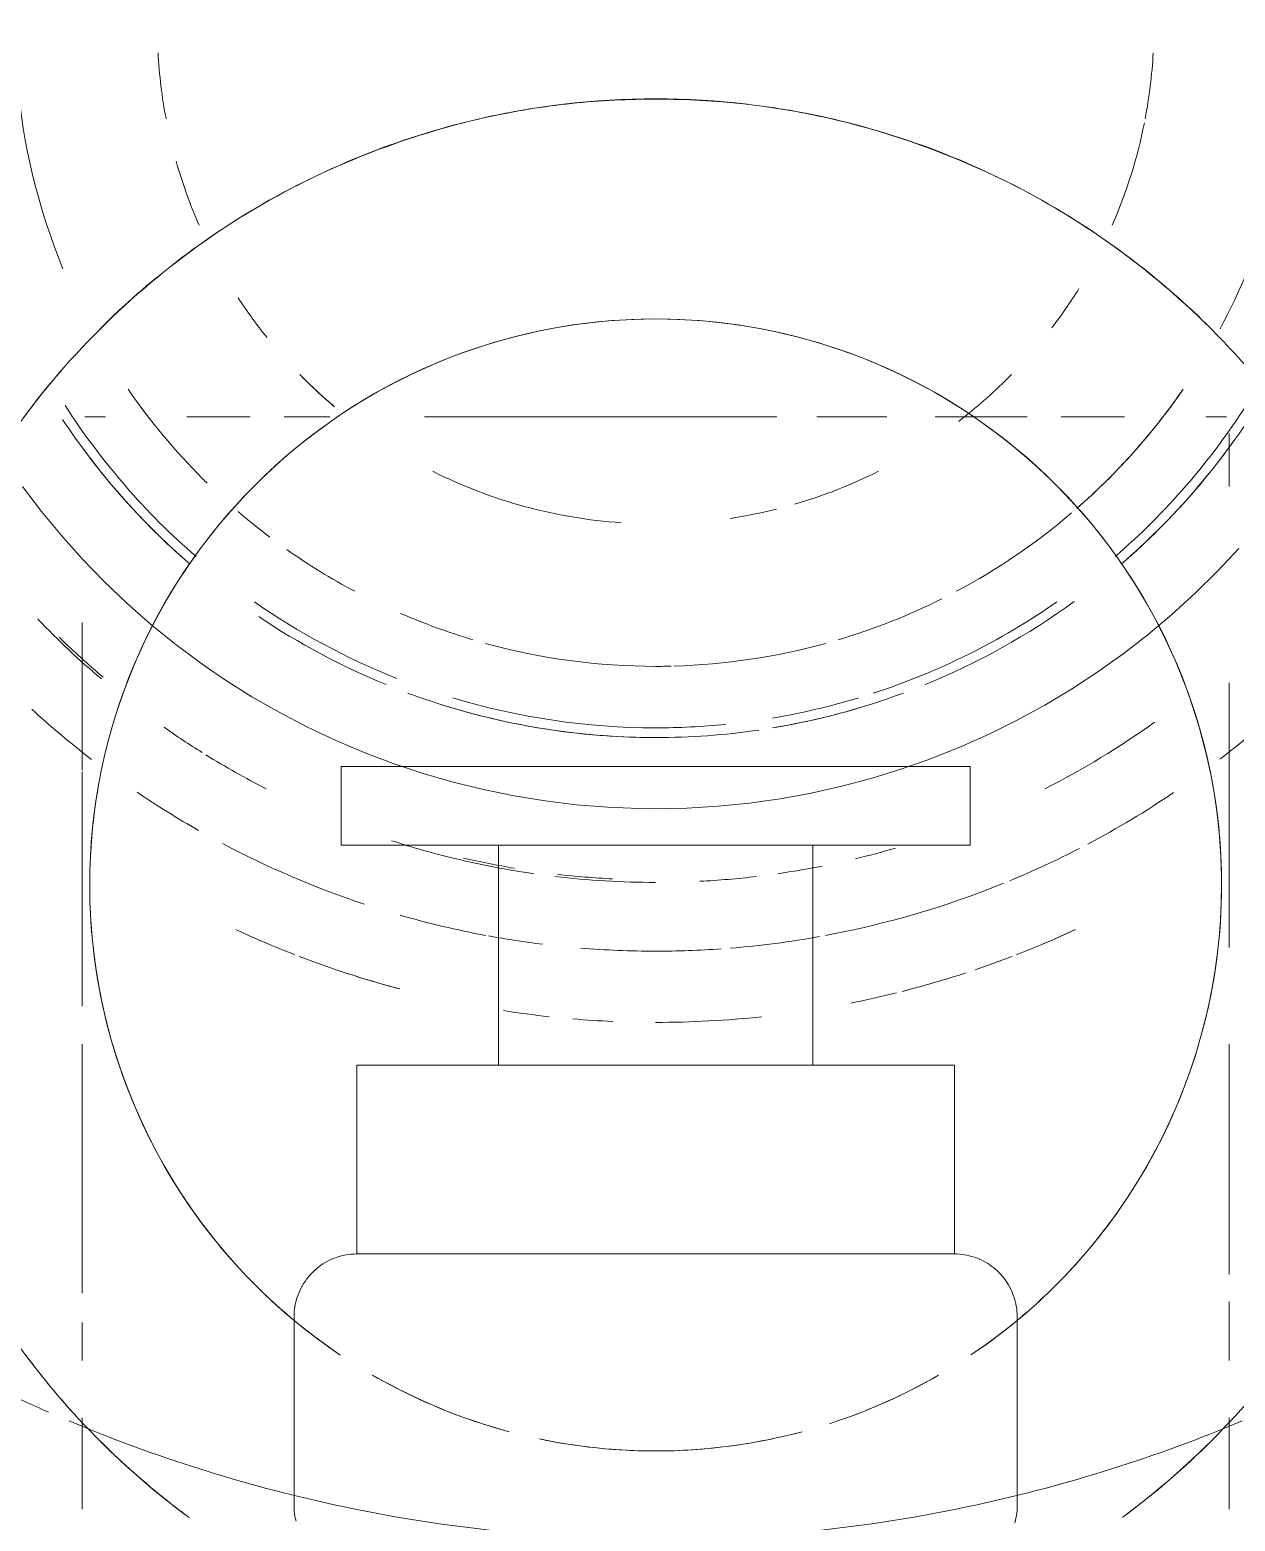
# Model space of a CAD drawing. Header units: millimetres. Extents: x -4000 to 187956, y -58990 to 162485.
# Drawn here: x 957.89 to 996.23, y 74101.05 to 74148.47 of the extents above; entities that cross this region are included whole.
import ezdxf

# ---------------------------------------------------------------- set-up
doc = ezdxf.new("R2010")
doc.units = ezdxf.units.MM
doc.layers.add('A-FLOR-PATT', color=8, linetype='Continuous', lineweight=13)
doc.layers.add('P-SANR-FIXT', color=6, linetype='Continuous', lineweight=9)

# ---------------------------------------------------------------- blocks, each defined once
blk = doc.blocks.new('C307 - C307-496757-0_000')
at = {"layer": 'P-SANR-FIXT', "color": 254}
for p, q in [((-18.24, -102.819), (-18.24, -105.726)), ((18.24, -105.726), (18.24, -102.819)), ((0.103, -110.937), (0, -110.937)), ((0, -116.937), (-5.646, -116.937)), ((0, -116.937), (-5, -116.937)), ((5.646, -116.937), (0, -116.937)), ((5, -116.937), (0, -116.937)), ((0, -123.937), (-5.684, -123.937)), ((0, -123.937), (-5, -123.937)), ((5, -123.937), (0, -123.937)), ((5.684, -123.937), (0, -123.937))]:
    blk.add_line(p, q, dxfattribs=at)
at = {"layer": 'P-SANR-FIXT', "color": 250}
for p, q in [((-11.5, -102.937), (-11.5, -108.937)), ((11.5, -108.937), (11.5, -102.937)), ((-9.5, -110.937), (-9.5, -116.937)), ((0, -110.937), (-9.5, -110.937)), ((9.5, -110.937), (0, -110.937)), ((9.5, -116.937), (9.5, -110.937)), ((0, -116.937), (-9.5, -116.937)), ((-5, -116.937), (-5, -123.937)), ((9.5, -116.937), (0, -116.937)), ((5, -123.937), (5, -116.937)), ((-10, -123.937), (-10, -126.437)), ((0, -123.937), (-10, -123.937)), ((10, -123.937), (0, -123.937)), ((10, -126.437), (10, -123.937)), ((-10, -126.437), (0, -126.437)), ((0, -126.437), (10, -126.437))]:
    blk.add_line(p, q, dxfattribs=at)
at = {"layer": 'P-SANR-FIXT', "color": 50}
for p, q in [((-18.24, -107.554), (-18.24, -109.415)), ((18.24, -108.758), (18.24, -107.554)), ((18.24, -117.61), (18.24, -109.688)), ((-18.24, -110.292), (-18.24, -117.61)), ((18.24, -126.264), (18.24, -118.822)), ((-18.24, -120.684), (-18.24, -127.727)), ((0.538, -125.1), (0, -125.094)), ((0.538, -125.1), (0, -125.094)), ((1.533, -125.142), (0.538, -125.1)), ((1.533, -125.142), (0.538, -125.1)), ((-4.948, -125.591), (-5.92, -125.808)), ((-3.968, -125.412), (-4.948, -125.591)), ((-3.497, -125.346), (-3.968, -125.412)), ((-3.497, -125.346), (-3.968, -125.412)), ((-6.883, -126.064), (-7.834, -126.359)), ((-5.92, -125.808), (-6.883, -126.064)), ((7.398, -126.218), (6.441, -125.942)), ((7.398, -126.218), (6.441, -125.942)), ((-7.834, -126.359), (-8.774, -126.691)), ((8.343, -126.533), (7.398, -126.218)), ((8.343, -126.533), (7.398, -126.218)), ((9.275, -126.886), (8.343, -126.533)), ((9.275, -126.886), (8.343, -126.533)), ((18.24, -127.727), (18.24, -126.317)), ((-9.699, -127.06), (-10.608, -127.467)), ((-8.774, -126.691), (-9.699, -127.06)), ((10.192, -127.275), (9.275, -126.886)), ((10.192, -127.275), (9.275, -126.886)), ((-10.608, -127.467), (-11.501, -127.909)), ((11.092, -127.701), (10.192, -127.275)), ((11.092, -127.701), (10.192, -127.275)), ((-18.24, -127.727), (-18.24, -129.104)), ((-11.501, -127.909), (-12.375, -128.386)), ((11.975, -128.162), (11.092, -127.701)), ((11.975, -128.162), (11.092, -127.701)), ((18.24, -131.017), (18.24, -127.727)), ((-12.375, -128.386), (-13.23, -128.899)), ((-12.375, -128.386), (-13.23, -128.899)), ((12.839, -128.659), (11.975, -128.162)), ((12.839, -128.659), (11.975, -128.162)), ((-13.23, -128.899), (-14.063, -129.444)), ((-13.23, -128.899), (-14.063, -129.444)), ((13.682, -129.189), (12.839, -128.659)), ((-14.063, -129.444), (-14.874, -130.023)), ((-14.063, -129.444), (-14.874, -130.023)), ((14.22, -129.559), (13.682, -129.189)), ((14.503, -129.753), (14.22, -129.559)), ((14.503, -129.753), (14.22, -129.559)), ((15.301, -130.349), (14.503, -129.753)), ((15.301, -130.349), (14.503, -129.753)), ((-14.874, -130.023), (-15.661, -130.634)), ((-14.874, -130.023), (-15.661, -130.634)), ((16.075, -130.977), (15.301, -130.349)), ((16.075, -130.977), (15.301, -130.349)), ((-15.661, -130.634), (-16.422, -131.276)), ((-15.661, -130.634), (-16.422, -131.276)), ((-16.422, -131.276), (-17.158, -131.947)), ((16.823, -131.635), (16.075, -130.977)), ((16.823, -131.635), (16.075, -130.977)), ((17.544, -132.322), (16.823, -131.635)), ((17.544, -132.322), (16.823, -131.635)), ((-17.158, -131.947), (-17.866, -132.648)), ((-17.866, -132.648), (-18.546, -133.376)), ((-17.866, -132.648), (-18.546, -133.376)), ((18.237, -133.038), (17.544, -132.322)), ((18.237, -133.038), (17.544, -132.322)), ((18.9, -133.781), (18.237, -133.038)), ((18.9, -133.781), (18.237, -133.038)), ((19.534, -134.549), (18.9, -133.781)), ((19.534, -134.549), (18.9, -133.781)), ((20.136, -135.343), (19.534, -134.549)), ((20.136, -135.343), (19.534, -134.549)), ((-18.24, -135.338), (-18.24, -137.033)), ((-17.5, -137.555), (-18.153, -137.555)), ((-12.897, -137.555), (-14.914, -137.555)), ((-12.897, -137.555), (-14.914, -137.555)), ((-10.359, -137.555), (-11.816, -137.555)), ((-10.359, -137.555), (-11.816, -137.555)), ((-8.895, -137.555), (-10.359, -137.555)), ((-8.895, -137.555), (-10.133, -137.555)), ((-5.131, -137.555), (-7.353, -137.555)), ((-5.131, -137.555), (-6.98, -137.555)), ((0, -137.555), (-3.855, -137.555)), ((0, -137.555), (-3.558, -137.555)), ((3.558, -137.555), (0, -137.555)), ((7.353, -137.555), (0, -137.555)), ((6.98, -137.555), (3.903, -137.555)), ((11.816, -137.555), (10.359, -137.555)), ((11.816, -137.555), (10.359, -137.555)), ((14.914, -137.555), (12.897, -137.555)), ((14.914, -137.555), (12.897, -137.555)), ((18.153, -137.555), (17.5, -137.555))]:
    blk.add_line(p, q, dxfattribs=at)
at = {"layer": 'P-SANR-FIXT', "color": 253}
for p, q in [((0, -110.937), (-8.227, -110.937)), ((8.227, -110.937), (0, -110.937)), ((-5.646, -116.937), (-8.227, -116.937)), ((0, -116.937), (-5, -116.937)), ((5, -116.937), (0, -116.937)), ((8.227, -116.937), (5.646, -116.937)), ((-5.684, -123.937), (-8.66, -123.937)), ((0, -123.937), (-5, -123.937)), ((5, -123.937), (0, -123.937)), ((8.66, -123.937), (5.684, -123.937)), ((-8.66, -126.437), (0, -126.437)), ((0, -126.437), (8.66, -126.437))]:
    blk.add_line(p, q, dxfattribs=at)
at = {"layer": 'P-SANR-FIXT', "color": 250, "flags": 128}
for points in [[(-11.5, -102.937), (-11.498, -102.857), (-11.494, -102.777), (-11.486, -102.698), (-11.474, -102.618), (-11.46, -102.54), (-11.443, -102.462), (-11.422, -102.384)], [(11.437, -102.441), (11.456, -102.519), (11.471, -102.597), (11.483, -102.676), (11.492, -102.756), (11.497, -102.836), (11.5, -102.916), (11.5, -102.937)], [(-9.5, -110.937), (-9.58, -110.936), (-9.66, -110.931), (-9.739, -110.923), (-9.819, -110.912), (-9.897, -110.897), (-9.975, -110.88), (-10.053, -110.859), (-10.129, -110.836), (-10.205, -110.809), (-10.279, -110.779), (-10.352, -110.747), (-10.424, -110.711), (-10.494, -110.673), (-10.562, -110.632), (-10.629, -110.588), (-10.694, -110.541), (-10.758, -110.492), (-10.819, -110.441), (-10.878, -110.387), (-10.935, -110.331), (-10.989, -110.272), (-11.041, -110.211), (-11.091, -110.149), (-11.138, -110.084), (-11.183, -110.018), (-11.225, -109.95), (-11.264, -109.88), (-11.3, -109.808), (-11.334, -109.736), (-11.364, -109.662), (-11.392, -109.587), (-11.416, -109.511), (-11.437, -109.433), (-11.456, -109.356), (-11.471, -109.277), (-11.483, -109.198), (-11.492, -109.118), (-11.497, -109.039), (-11.5, -108.959), (-11.5, -108.937)], [(11.5, -108.937), (11.498, -109.017), (11.494, -109.097), (11.486, -109.177), (11.474, -109.256), (11.46, -109.334), (11.443, -109.413), (11.422, -109.49), (11.398, -109.566), (11.372, -109.642), (11.342, -109.716), (11.31, -109.789), (11.274, -109.861), (11.236, -109.931), (11.195, -110), (11.151, -110.066), (11.104, -110.132), (11.055, -110.195), (11.004, -110.256), (10.95, -110.315), (10.893, -110.372), (10.835, -110.426), (10.774, -110.479), (10.712, -110.528), (10.647, -110.576), (10.581, -110.62), (10.512, -110.662), (10.443, -110.701), (10.371, -110.737), (10.299, -110.771), (10.225, -110.801), (10.15, -110.829), (10.073, -110.853), (9.996, -110.875), (9.918, -110.893), (9.84, -110.908), (9.761, -110.92), (9.681, -110.929), (9.602, -110.935), (9.522, -110.937), (9.5, -110.937)], [(-9.5, -110.937), (-9.492, -110.937), (-9.47, -110.937), (-9.432, -110.937), (-9.379, -110.937), (-9.311, -110.937), (-9.228, -110.937), (-9.13, -110.937), (-9.018, -110.937), (-8.891, -110.937), (-8.75, -110.937), (-8.595, -110.937), (-8.426, -110.937), (-8.244, -110.937), (-8.049, -110.937), (-7.841, -110.937), (-7.62, -110.937), (-7.387, -110.937), (-7.142, -110.937), (-6.886, -110.937), (-6.619, -110.937), (-6.341, -110.937), (-6.053, -110.937), (-5.755, -110.937), (-5.448, -110.937), (-5.133, -110.937), (-4.809, -110.937), (-4.478, -110.937), (-4.139, -110.937), (-3.794, -110.937), (-3.442, -110.937), (-3.086, -110.937), (-2.724, -110.937), (-2.358, -110.937), (-1.988, -110.937), (-1.615, -110.937), (-1.239, -110.937), (-0.861, -110.937), (-0.482, -110.937), (-0.103, -110.937), (0, -110.937)], [(-7.322, -110.937), (-7.558, -110.937), (-7.782, -110.937), (-7.994, -110.937), (-8.193, -110.937), (-8.379, -110.937), (-8.551, -110.937), (-8.71, -110.937), (-8.854, -110.937), (-8.985, -110.937), (-9.101, -110.937), (-9.203, -110.937), (-9.29, -110.937), (-9.362, -110.937), (-9.419, -110.937), (-9.461, -110.937), (-9.488, -110.937), (-9.499, -110.937)], [(0, -110.937), (0.38, -110.937), (0.759, -110.937), (1.137, -110.937), (1.514, -110.937), (1.887, -110.937), (2.258, -110.937), (2.625, -110.937), (2.988, -110.937), (3.347, -110.937), (3.699, -110.937), (4.046, -110.937), (4.387, -110.937), (4.72, -110.937), (5.046, -110.937), (5.364, -110.937), (5.673, -110.937), (5.974, -110.937), (6.264, -110.937), (6.545, -110.937), (6.815, -110.937), (7.074, -110.937), (7.322, -110.937), (7.558, -110.937), (7.782, -110.937), (7.994, -110.937), (8.193, -110.937), (8.379, -110.937), (8.551, -110.937), (8.71, -110.937), (8.854, -110.937), (8.985, -110.937), (9.101, -110.937), (9.203, -110.937), (9.29, -110.937), (9.362, -110.937), (9.419, -110.937), (9.461, -110.937), (9.488, -110.937), (9.499, -110.937)], [(9.5, -110.937), (9.492, -110.937), (9.47, -110.937), (9.432, -110.937), (9.379, -110.937), (9.311, -110.937), (9.228, -110.937), (9.13, -110.937), (9.018, -110.937), (8.891, -110.937), (8.75, -110.937), (8.595, -110.937), (8.426, -110.937), (8.244, -110.937), (8.049, -110.937), (7.841, -110.937), (7.62, -110.937), (7.387, -110.937)]]:
    blk.add_lwpolyline(points, dxfattribs=at)
at = {"layer": 'P-SANR-FIXT', "color": 253, "flags": 128}
for points in [[(0, -110.937), (-0.38, -110.937), (-0.759, -110.937), (-1.137, -110.937), (-1.514, -110.937), (-1.887, -110.937), (-2.258, -110.937), (-2.625, -110.937), (-2.988, -110.937), (-3.347, -110.937), (-3.699, -110.937), (-4.046, -110.937), (-4.387, -110.937), (-4.72, -110.937), (-5.046, -110.937), (-5.364, -110.937), (-5.673, -110.937), (-5.974, -110.937), (-6.264, -110.937), (-6.545, -110.937), (-6.815, -110.937), (-7.074, -110.937), (-7.322, -110.937)], [(7.387, -110.937), (7.142, -110.937), (6.886, -110.937), (6.619, -110.937), (6.341, -110.937), (6.053, -110.937), (5.755, -110.937), (5.448, -110.937), (5.133, -110.937), (4.809, -110.937), (4.478, -110.937), (4.139, -110.937), (3.794, -110.937), (3.442, -110.937), (3.086, -110.937), (2.724, -110.937), (2.358, -110.937), (1.988, -110.937), (1.615, -110.937), (1.239, -110.937), (0.861, -110.937), (0.482, -110.937), (0.103, -110.937)]]:
    blk.add_lwpolyline(points, dxfattribs=at)
at = {"layer": 'P-SANR-FIXT', "color": 50, "flags": 128}
for points in [[(0, -125.094), (-0.996, -125.114), (-1.99, -125.174), (-2.982, -125.273), (-3.497, -125.346)], [(0, -125.094), (-0.996, -125.114), (-1.99, -125.174), (-2.982, -125.273), (-3.497, -125.346)], [(6.441, -125.942), (5.474, -125.703), (4.498, -125.504), (3.515, -125.344), (2.526, -125.223), (1.533, -125.142)], [(4.498, -125.504), (3.515, -125.344), (2.526, -125.223), (1.533, -125.142)], [(-3.968, -125.412), (-4.948, -125.591), (-5.92, -125.808)], [(6.441, -125.942), (5.474, -125.703), (4.498, -125.504)], [(-5.92, -125.808), (-6.883, -126.064), (-7.834, -126.359)], [(-7.834, -126.359), (-8.774, -126.691), (-9.699, -127.06)], [(-9.699, -127.06), (-10.608, -127.467), (-11.501, -127.909), (-12.375, -128.386)], [(14.22, -129.559), (13.682, -129.189), (12.839, -128.659)], [(-16.422, -131.276), (-17.158, -131.947), (-17.866, -132.648)]]:
    blk.add_lwpolyline(points, dxfattribs=at)
at = {"layer": 'P-SANR-FIXT', "color": 50}
for centre, radius, start, end in [((0, -150), 48.136, 95.7909, 102.2618), ((0, -150), 48.136, 77.7382, 84.2091), ((0, -122.671), 18, 90, 105), ((0, -122.671), 18, 78.1422, 90), ((0, -122.671), 18, 60, 75), ((0, -122.671), 18, 107.8756, 120), ((0, -150), 31.698, 90, 96.1258), ((0, -150), 31.698, 90, 96.1258), ((0, -150), 31.698, 85.2264, 87.5472), ((0, -150), 31.698, 85.2264, 87.5472), ((0, -150), 31.698, 81.213, 83.8742), ((0, -150), 31.698, 81.213, 83.8742), ((0, -150), 31.698, 101.2876, 103.9872), ((0, -150), 31.698, 101.2876, 103.9872), ((0, -150), 31.698, 104.3143, 108.1429), ((0, -150), 31.698, 104.3143, 108.1429), ((0, -150), 31.698, 71.3098, 75.13), ((0, -150), 31.698, 72, 75.13), ((0, -150), 31.698, 108.7033, 110.9529), ((0, -150), 31.698, 108.7033, 110.9529), ((0, -150), 31.698, 69.0471, 71.2967), ((0, -150), 31.698, 69.0471, 71.2967), ((0, -150), 31.698, 111.223, 114.9203), ((0, -150), 31.698, 65.0797, 68.777), ((0, -150), 31.698, 65.0797, 68.777), ((0, -150), 31.698, 112.3365, 114.9203), ((0, -150), 29.434, 94.6333, 100.2085), ((0, -150), 29.434, 90, 94.0666), ((0, -150), 29.434, 85.3667, 90), ((0, -150), 29.434, 79.5959, 82.9762), ((0, -150), 29.434, 100.5794, 112.0853), ((0, -150), 29.434, 73.9761, 79.4206), ((0, -150), 29.434, 62.1068, 71.6468), ((0, -150), 29.434, 112.5065, 117.2613), ((0, -150), 27.248, 92.957, 96.7517), ((0, -150), 27.248, 83.2483, 90), ((0, -150), 27.248, 98.1978, 101.2105), ((0, -150), 27.17, 83.3964, 87.1079), ((0, -150), 27.248, 76.5277, 81.8022), ((0, -150), 27.17, 76.9974, 80.4905), ((0, -150), 27.248, 103.4992, 106.26), ((0, -150), 27.248, 72.0401, 76.5277), ((0, -150), 29.434, 117.836, 124.0299), ((0, -150), 29.434, 55.9222, 60.4098), ((0, -150), 27.248, 117.0172, 125.6224), ((0, -150), 27.248, 58.3323, 62.9499), ((0, -150), 29.434, 127.5574, 134.3878), ((0, -150), 27.248, 54.9818, 58.0358), ((0, -150), 29.434, 47.6118, 52.4426), ((0, -150), 22.642, 90, 98.3466), ((0, -150), 22.642, 90, 98.3466), ((0, -150), 22.642, 90, 98.3466), ((0, -150), 22.642, 69.621, 90), ((0, -150), 22.642, 73.1173, 90), ((0, -150), 22.642, 73.1173, 90), ((0, -150), 22.642, 99.4599, 110.3782), ((0, -150), 22.642, 99.4599, 106.8827), ((0, -150), 22.642, 99.4599, 106.8827), ((0, -150), 22.332, 99.5909, 106.7944), ((0, -150), 22.332, 90, 95.7247), ((0, -150), 22.332, 73.2056, 90), ((0, -150), 22.332, 108.05, 124.8367), ((0, -150), 22.642, 112.2375, 126), ((0, -150), 22.642, 112.2375, 126), ((0, -150), 22.642, 112.2375, 126), ((0, -150), 22.332, 55.1633, 68.3582), ((0, -150), 22.642, 56.1111, 67.7625), ((0, -150), 22.642, 56.1111, 67.7625), ((0, -150), 22.642, 56.1111, 67.7625), ((0, -150), 27.17, 45.7215, 49.7027), ((0, -150), 27.248, 43.8599, 49.6923), ((0, -150), 20.377, 91.6373, 105.3925), ((0, -150), 20.377, 90, 91.3845), ((0, -150), 20.377, 74.6075, 90), ((0, -150), 20.377, 106.564, 116.524), ((0, -150), 20.377, 66.5391, 73.436), ((0, -150), 20.377, 118.0161, 130.4837), ((0, -150), 20.377, 54.8437, 61.9839), ((0, -150), 22.642, 130.8347, 147.6173), ((0, -150), 22.332, 130.8796, 147.2978), ((0, -150), 22.642, 130.8347, 144), ((0, -150), 22.642, 130.8347, 144), ((0, -150), 22.332, 32.7402, 49.1204), ((0, -150), 22.642, 33.5821, 49.1653), ((0, -150), 22.642, 36, 49.1653), ((0, -150), 22.642, 36, 49.1653), ((0, -150), 20.377, 49.3331, 52.9692), ((0, -150), 15.849, 63.427, 86.034), ((0, -150), 15.849, 63.427, 86.034), ((0, -150), 20.377, 131.1, 145.4237), ((0, -150), 15.849, 98.5999, 104.0423), ((0, -150), 15.849, 98.5999, 104.0423), ((0, -150), 15.849, 106.198, 116.573), ((0, -150), 15.849, 106.198, 116.573), ((0, -150), 20.377, 45, 45.589), ((0, -150), 20.377, 34.5757, 45), ((0, -150), 15.849, 127.4317, 135), ((0, -150), 15.849, 127.4317, 135), ((0, -150), 15.849, 44.4546, 49.891), ((0, -150), 15.849, 44.4546, 49.891), ((0, -150), 15.849, 135, 135.5449), ((0, -150), 15.849, 135, 135.5449), ((0, -150), 20.377, 151.7472, 175.0999), ((0, -150), 15.849, 33.1111, 38.7535), ((0, -150), 15.849, 33.1111, 38.7535), ((0, -150), 15.849, 142.6868, 148.1478), ((0, -150), 15.849, 142.6868, 148.1478), ((0, -150), 20.377, 4.8323, 22.3248), ((0, -150), 15.849, 156.3786, 168.7322), ((0, -150), 15.849, 156.3786, 168.7322), ((0, -150), 15.849, 15.7889, 23.6214), ((0, -150), 15.849, 15.7889, 23.6214), ((0, -150), 15.849, 169.2116, 176.8719), ((0, -150), 15.849, 169.2116, 176.8719), ((0, -150), 15.849, 3.1281, 10.7884), ((0, -150), 15.849, 3.1281, 10.7884)]:
    blk.add_arc(centre, radius, start, end, dxfattribs=at)
at = {"layer": 'P-SANR-FIXT', "color": 254}
for centre, radius, start, end in [((0, -122.671), 25, 126.7918, 135), ((0, -122.671), 25, 45, 53.209), ((0, -150), 48.136, 102.2618, 112.8013), ((0, -150), 48.136, 67.1987, 77.7382), ((0, -122.671), 18, 90, 105), ((0, -122.671), 18, 78.1422, 90), ((0, -122.671), 18, 70.5061, 75), ((0, -150), 48.136, 64.2857, 66.3476), ((0, -122.671), 18, 123.8599, 133.6076), ((0, -122.671), 18, 45, 56.1401), ((0, -122.671), 18, 135, 150), ((0, -122.671), 18, 30, 41.4119), ((0, -122.671), 18, 150, 163.6117), ((0, -122.671), 18, 16.3894, 30), ((0, -122.671), 18, 165, 180), ((0, -122.671), 18, 0, 15), ((0, -122.671), 18, 180, 195), ((0, -122.671), 18, 348.3716, 360)]:
    blk.add_arc(centre, radius, start, end, dxfattribs=at)
at = {"layer": 'P-SANR-FIXT', "color": 253}
for radius, start, end in [(18, 109.4938, 120), (18, 60, 70.5061), (25, 36.6761, 41.9768), (18, 195, 345), (25, 225, 239.963), (25, 300.0426, 315), (25, 240, 258.017), (25, 281.9932, 300), (25, 263.2928, 276.7203)]:
    blk.add_arc((0, -122.671), radius, start, end, dxfattribs=at)
at = {"layer": 'P-SANR-FIXT', "color": 250}
for radius, start, end in [(18, 123.8599, 180), (18, 360, 56.1401), (18, 180, 360), (25, 319.1132, 323.3239), (25, 258.017, 261.8927), (25, 276.7203, 281.9932)]:
    blk.add_arc((0, -122.671), radius, start, end, dxfattribs=at)
at = {"layer": 'P-SANR-FIXT', "color": 253}
for points, knots in [([(-19.145, -106.594), (-18.213, -105.484), (-16.812, -104.095), (-15.267, -102.874), (-14.852, -102.566)], [0.22222222, 0.22222222, 0.22222222, 0.22222222, 0.27777778, 0.29757424, 0.29757424, 0.29757424, 0.29757424]), ([(14.839, -102.558), (15.259, -102.869), (16.392, -103.764), (17.851, -105.127), (18.806, -106.19), (19.151, -106.602)], [0.70235204, 0.70235204, 0.70235204, 0.70235204, 0.72222222, 0.75694444, 0.77777778, 0.77777778, 0.77777778, 0.77777778])]:
    blk.add_open_spline(points, degree=3, knots=knots, dxfattribs=at)
at = {"layer": 'P-SANR-FIXT', "color": 250}
for points, knots in [([(19.151, -106.602), (19.381, -106.876), (20.724, -108.553), (23.822, -113.66), (24.954, -118.883), (25, -122.671)], [0.7777778, 0.7777778, 0.7777778, 0.7777778, 0.7916667, 0.8611111, 1, 1, 1, 1]), ([(25, -122.671), (24.982, -124.186), (24.708, -127.134), (23.619, -131.257), (21.742, -135.24), (19.255, -138.824), (16.151, -141.901), (12.582, -144.429), (8.609, -146.261), (4.893, -147.279), (1.673, -147.656), (-2.042, -147.697), (-6.476, -147.021), (-10.84, -145.322), (-13.9, -143.508), (-16.1, -141.852), (-18.112, -139.973), (-20.426, -137.277), (-23.824, -131.682), (-24.956, -126.458), (-25, -122.671)], [0, 0, 0, 0, 0.055556, 0.111111, 0.166667, 0.222222, 0.277778, 0.333333, 0.388889, 0.444444, 0.479167, 0.513889, 0.583333, 0.652778, 0.6875, 0.722222, 0.756944, 0.791667, 0.861111, 1, 1, 1, 1])]:
    blk.add_open_spline(points, degree=3, knots=knots, dxfattribs=at)
blk = doc.blocks.new('C307 - C307-V844-0_000')
at = {"layer": 'P-SANR-FIXT', "color": 254}
for p, q in [((-18.24, -102.819), (-18.24, -105.726)), ((18.24, -105.726), (18.24, -102.819)), ((0.103, -110.937), (0, -110.937)), ((0, -116.937), (-5.646, -116.937)), ((0, -116.937), (-5, -116.937)), ((5.646, -116.937), (0, -116.937)), ((5, -116.937), (0, -116.937)), ((0, -123.937), (-5.684, -123.937)), ((0, -123.937), (-5, -123.937)), ((5, -123.937), (0, -123.937)), ((5.684, -123.937), (0, -123.937))]:
    blk.add_line(p, q, dxfattribs=at)
at = {"layer": 'P-SANR-FIXT', "color": 250}
for p, q in [((-11.5, -102.937), (-11.5, -108.937)), ((11.5, -108.937), (11.5, -102.937)), ((-9.5, -110.937), (-9.5, -116.937)), ((0, -110.937), (-9.5, -110.937)), ((9.5, -110.937), (0, -110.937)), ((9.5, -116.937), (9.5, -110.937)), ((0, -116.937), (-9.5, -116.937)), ((-5, -116.937), (-5, -123.937)), ((9.5, -116.937), (0, -116.937)), ((5, -123.937), (5, -116.937)), ((-10, -123.937), (-10, -126.437)), ((0, -123.937), (-10, -123.937)), ((10, -123.937), (0, -123.937)), ((10, -126.437), (10, -123.937)), ((-10, -126.437), (0, -126.437)), ((0, -126.437), (10, -126.437))]:
    blk.add_line(p, q, dxfattribs=at)
at = {"layer": 'P-SANR-FIXT', "color": 50}
for p, q in [((-18.24, -107.554), (-18.24, -109.415)), ((18.24, -108.758), (18.24, -107.554)), ((18.24, -117.61), (18.24, -109.688)), ((-18.24, -110.292), (-18.24, -117.61)), ((18.24, -126.264), (18.24, -118.822)), ((-18.24, -120.684), (-18.24, -127.727)), ((-1.99, -125.174), (-2.982, -125.273)), ((-0.996, -125.114), (-1.99, -125.174)), ((0, -125.094), (-0.996, -125.114)), ((0, -125.094), (-0.996, -125.114)), ((0.538, -125.1), (0, -125.094)), ((0.538, -125.1), (0, -125.094)), ((1.533, -125.142), (0.538, -125.1)), ((1.533, -125.142), (0.538, -125.1)), ((2.526, -125.223), (1.533, -125.142)), ((-4.948, -125.591), (-5.92, -125.808)), ((-4.948, -125.591), (-5.92, -125.808)), ((-3.968, -125.412), (-4.948, -125.591)), ((-3.968, -125.412), (-4.948, -125.591)), ((-3.497, -125.346), (-3.968, -125.412)), ((-3.497, -125.346), (-3.968, -125.412)), ((-2.982, -125.273), (-3.497, -125.346)), ((-2.982, -125.273), (-3.497, -125.346)), ((3.515, -125.344), (2.526, -125.223)), ((4.498, -125.504), (3.515, -125.344)), ((5.474, -125.703), (4.498, -125.504)), ((-6.883, -126.064), (-7.834, -126.359)), ((-6.883, -126.064), (-7.834, -126.359)), ((-5.92, -125.808), (-6.883, -126.064)), ((-5.92, -125.808), (-6.883, -126.064)), ((6.441, -125.942), (5.474, -125.703)), ((7.398, -126.218), (6.441, -125.942)), ((7.398, -126.218), (6.441, -125.942)), ((-7.834, -126.359), (-8.774, -126.691)), ((-7.834, -126.359), (-8.774, -126.691)), ((8.343, -126.533), (7.398, -126.218)), ((8.343, -126.533), (7.398, -126.218)), ((9.275, -126.886), (8.343, -126.533)), ((9.275, -126.886), (8.343, -126.533)), ((18.24, -127.727), (18.24, -126.317)), ((-9.699, -127.06), (-10.608, -127.467)), ((-9.699, -127.06), (-10.608, -127.467)), ((-8.774, -126.691), (-9.699, -127.06)), ((-8.774, -126.691), (-9.699, -127.06)), ((10.192, -127.275), (9.275, -126.886)), ((10.192, -127.275), (9.275, -126.886)), ((-10.608, -127.467), (-11.501, -127.909)), ((-10.608, -127.467), (-11.501, -127.909)), ((11.092, -127.701), (10.192, -127.275)), ((11.092, -127.701), (10.192, -127.275)), ((-18.24, -127.727), (-18.24, -129.104)), ((-11.501, -127.909), (-12.375, -128.386)), ((-11.501, -127.909), (-12.375, -128.386)), ((11.975, -128.162), (11.092, -127.701)), ((11.975, -128.162), (11.092, -127.701)), ((18.24, -131.017), (18.24, -127.727)), ((-12.375, -128.386), (-13.23, -128.899)), ((-12.375, -128.386), (-13.23, -128.899)), ((12.839, -128.659), (11.975, -128.162)), ((12.839, -128.659), (11.975, -128.162)), ((-13.23, -128.899), (-14.063, -129.444)), ((-13.23, -128.899), (-14.063, -129.444)), ((13.682, -129.189), (12.839, -128.659)), ((13.682, -129.189), (12.839, -128.659)), ((-14.063, -129.444), (-14.874, -130.023)), ((-14.063, -129.444), (-14.874, -130.023)), ((14.22, -129.559), (13.682, -129.189)), ((14.22, -129.559), (13.682, -129.189)), ((14.503, -129.753), (14.22, -129.559)), ((14.503, -129.753), (14.22, -129.559)), ((15.301, -130.349), (14.503, -129.753)), ((15.301, -130.349), (14.503, -129.753)), ((-14.874, -130.023), (-15.661, -130.634)), ((-14.874, -130.023), (-15.661, -130.634)), ((16.075, -130.977), (15.301, -130.349)), ((16.075, -130.977), (15.301, -130.349)), ((-15.661, -130.634), (-16.422, -131.276)), ((-15.661, -130.634), (-16.422, -131.276)), ((-16.422, -131.276), (-17.158, -131.947)), ((-16.422, -131.276), (-17.158, -131.947)), ((16.823, -131.635), (16.075, -130.977)), ((16.823, -131.635), (16.075, -130.977)), ((17.544, -132.322), (16.823, -131.635)), ((17.544, -132.322), (16.823, -131.635)), ((-17.158, -131.947), (-17.866, -132.648)), ((-17.158, -131.947), (-17.866, -132.648)), ((-17.866, -132.648), (-18.546, -133.376)), ((-17.866, -132.648), (-18.546, -133.376)), ((18.237, -133.038), (17.544, -132.322)), ((18.237, -133.038), (17.544, -132.322)), ((18.9, -133.781), (18.237, -133.038)), ((18.9, -133.781), (18.237, -133.038)), ((19.534, -134.549), (18.9, -133.781)), ((19.534, -134.549), (18.9, -133.781)), ((20.136, -135.343), (19.534, -134.549)), ((20.136, -135.343), (19.534, -134.549)), ((-18.24, -135.338), (-18.24, -137.033)), ((-17.5, -137.555), (-18.153, -137.555)), ((-12.897, -137.555), (-14.914, -137.555)), ((-12.897, -137.555), (-14.914, -137.555)), ((-10.359, -137.555), (-11.816, -137.555)), ((-10.359, -137.555), (-11.816, -137.555)), ((-8.895, -137.555), (-10.359, -137.555)), ((-8.895, -137.555), (-10.133, -137.555)), ((-5.131, -137.555), (-7.353, -137.555)), ((-5.131, -137.555), (-6.98, -137.555)), ((0, -137.555), (-3.855, -137.555)), ((0, -137.555), (-3.558, -137.555)), ((3.558, -137.555), (0, -137.555)), ((7.353, -137.555), (0, -137.555)), ((6.98, -137.555), (3.903, -137.555)), ((11.816, -137.555), (10.359, -137.555)), ((11.816, -137.555), (10.359, -137.555)), ((14.914, -137.555), (12.897, -137.555)), ((14.914, -137.555), (12.897, -137.555)), ((18.153, -137.555), (17.5, -137.555))]:
    blk.add_line(p, q, dxfattribs=at)
at = {"layer": 'P-SANR-FIXT', "color": 253}
for p, q in [((0, -110.937), (-8.227, -110.937)), ((8.227, -110.937), (0, -110.937)), ((-5.646, -116.937), (-8.227, -116.937)), ((0, -116.937), (-5, -116.937)), ((5, -116.937), (0, -116.937)), ((8.227, -116.937), (5.646, -116.937)), ((-5.684, -123.937), (-8.66, -123.937)), ((0, -123.937), (-5, -123.937)), ((5, -123.937), (0, -123.937)), ((8.66, -123.937), (5.684, -123.937)), ((-8.66, -126.437), (0, -126.437)), ((0, -126.437), (8.66, -126.437))]:
    blk.add_line(p, q, dxfattribs=at)
at = {"layer": 'P-SANR-FIXT', "color": 250, "flags": 128}
for points in [[(-11.5, -102.937), (-11.498, -102.857), (-11.494, -102.777), (-11.486, -102.698), (-11.474, -102.618), (-11.46, -102.54), (-11.443, -102.462), (-11.422, -102.384)], [(11.437, -102.441), (11.456, -102.519), (11.471, -102.597), (11.483, -102.676), (11.492, -102.756), (11.497, -102.836), (11.5, -102.916), (11.5, -102.937)], [(-9.5, -110.937), (-9.58, -110.936), (-9.66, -110.931), (-9.739, -110.923), (-9.819, -110.912), (-9.897, -110.897), (-9.975, -110.88), (-10.053, -110.859), (-10.129, -110.836), (-10.205, -110.809), (-10.279, -110.779), (-10.352, -110.747), (-10.424, -110.711), (-10.494, -110.673), (-10.562, -110.632), (-10.629, -110.588), (-10.694, -110.541), (-10.758, -110.492), (-10.819, -110.441), (-10.878, -110.387), (-10.935, -110.331), (-10.989, -110.272), (-11.041, -110.211), (-11.091, -110.149), (-11.138, -110.084), (-11.183, -110.018), (-11.225, -109.95), (-11.264, -109.88), (-11.3, -109.808), (-11.334, -109.736), (-11.364, -109.662), (-11.392, -109.587), (-11.416, -109.511), (-11.437, -109.433), (-11.456, -109.356), (-11.471, -109.277), (-11.483, -109.198), (-11.492, -109.118), (-11.497, -109.039), (-11.5, -108.959), (-11.5, -108.937)], [(11.5, -108.937), (11.498, -109.017), (11.494, -109.097), (11.486, -109.177), (11.474, -109.256), (11.46, -109.334), (11.443, -109.413), (11.422, -109.49), (11.398, -109.566), (11.372, -109.642), (11.342, -109.716), (11.31, -109.789), (11.274, -109.861), (11.236, -109.931), (11.195, -110), (11.151, -110.066), (11.104, -110.132), (11.055, -110.195), (11.004, -110.256), (10.95, -110.315), (10.893, -110.372), (10.835, -110.426), (10.774, -110.479), (10.712, -110.528), (10.647, -110.576), (10.581, -110.62), (10.512, -110.662), (10.443, -110.701), (10.371, -110.737), (10.299, -110.771), (10.225, -110.801), (10.15, -110.829), (10.073, -110.853), (9.996, -110.875), (9.918, -110.893), (9.84, -110.908), (9.761, -110.92), (9.681, -110.929), (9.602, -110.935), (9.522, -110.937), (9.5, -110.937)], [(-9.5, -110.937), (-9.492, -110.937), (-9.47, -110.937), (-9.432, -110.937), (-9.379, -110.937), (-9.311, -110.937), (-9.228, -110.937), (-9.13, -110.937), (-9.018, -110.937), (-8.891, -110.937), (-8.75, -110.937), (-8.595, -110.937), (-8.426, -110.937), (-8.244, -110.937), (-8.049, -110.937), (-7.841, -110.937), (-7.62, -110.937), (-7.387, -110.937), (-7.142, -110.937), (-6.886, -110.937), (-6.619, -110.937), (-6.341, -110.937), (-6.053, -110.937), (-5.755, -110.937), (-5.448, -110.937), (-5.133, -110.937), (-4.809, -110.937), (-4.478, -110.937), (-4.139, -110.937), (-3.794, -110.937), (-3.442, -110.937), (-3.086, -110.937), (-2.724, -110.937), (-2.358, -110.937), (-1.988, -110.937), (-1.615, -110.937), (-1.239, -110.937), (-0.861, -110.937), (-0.482, -110.937), (-0.103, -110.937), (0, -110.937)], [(-7.322, -110.937), (-7.558, -110.937), (-7.782, -110.937), (-7.994, -110.937), (-8.193, -110.937), (-8.379, -110.937), (-8.551, -110.937), (-8.71, -110.937), (-8.854, -110.937), (-8.985, -110.937), (-9.101, -110.937), (-9.203, -110.937), (-9.29, -110.937), (-9.362, -110.937), (-9.419, -110.937), (-9.461, -110.937), (-9.488, -110.937), (-9.499, -110.937)], [(0, -110.937), (0.38, -110.937), (0.759, -110.937), (1.137, -110.937), (1.514, -110.937), (1.887, -110.937), (2.258, -110.937), (2.625, -110.937), (2.988, -110.937), (3.347, -110.937), (3.699, -110.937), (4.046, -110.937), (4.387, -110.937), (4.72, -110.937), (5.046, -110.937), (5.364, -110.937), (5.673, -110.937), (5.974, -110.937), (6.264, -110.937), (6.545, -110.937), (6.815, -110.937), (7.074, -110.937), (7.322, -110.937), (7.558, -110.937), (7.782, -110.937), (7.994, -110.937), (8.193, -110.937), (8.379, -110.937), (8.551, -110.937), (8.71, -110.937), (8.854, -110.937), (8.985, -110.937), (9.101, -110.937), (9.203, -110.937), (9.29, -110.937), (9.362, -110.937), (9.419, -110.937), (9.461, -110.937), (9.488, -110.937), (9.499, -110.937)], [(9.5, -110.937), (9.492, -110.937), (9.47, -110.937), (9.432, -110.937), (9.379, -110.937), (9.311, -110.937), (9.228, -110.937), (9.13, -110.937), (9.018, -110.937), (8.891, -110.937), (8.75, -110.937), (8.595, -110.937), (8.426, -110.937), (8.244, -110.937), (8.049, -110.937), (7.841, -110.937), (7.62, -110.937), (7.387, -110.937)]]:
    blk.add_lwpolyline(points, dxfattribs=at)
at = {"layer": 'P-SANR-FIXT', "color": 253, "flags": 128}
for points in [[(0, -110.937), (-0.38, -110.937), (-0.759, -110.937), (-1.137, -110.937), (-1.514, -110.937), (-1.887, -110.937), (-2.258, -110.937), (-2.625, -110.937), (-2.988, -110.937), (-3.347, -110.937), (-3.699, -110.937), (-4.046, -110.937), (-4.387, -110.937), (-4.72, -110.937), (-5.046, -110.937), (-5.364, -110.937), (-5.673, -110.937), (-5.974, -110.937), (-6.264, -110.937), (-6.545, -110.937), (-6.815, -110.937), (-7.074, -110.937), (-7.322, -110.937)], [(7.387, -110.937), (7.142, -110.937), (6.886, -110.937), (6.619, -110.937), (6.341, -110.937), (6.053, -110.937), (5.755, -110.937), (5.448, -110.937), (5.133, -110.937), (4.809, -110.937), (4.478, -110.937), (4.139, -110.937), (3.794, -110.937), (3.442, -110.937), (3.086, -110.937), (2.724, -110.937), (2.358, -110.937), (1.988, -110.937), (1.615, -110.937), (1.239, -110.937), (0.861, -110.937), (0.482, -110.937), (0.103, -110.937)]]:
    blk.add_lwpolyline(points, dxfattribs=at)
at = {"layer": 'P-SANR-FIXT', "color": 50, "flags": 128}
for points in [[(-0.996, -125.114), (-1.99, -125.174), (-2.982, -125.273)], [(6.441, -125.942), (5.474, -125.703), (4.498, -125.504), (3.515, -125.344), (2.526, -125.223), (1.533, -125.142)]]:
    blk.add_lwpolyline(points, dxfattribs=at)
at = {"layer": 'P-SANR-FIXT', "color": 50}
for centre, radius, start, end in [((0, -150), 48.136, 95.7909, 102.2618), ((0, -150), 48.136, 77.7382, 84.2091), ((0, -122.671), 18, 90, 105), ((0, -122.671), 18, 78.1422, 90), ((0, -122.671), 18, 60, 75), ((0, -122.671), 18, 107.8756, 120), ((0, -150), 31.698, 90, 96.1258), ((0, -150), 31.698, 90, 96.1258), ((0, -150), 31.698, 85.2264, 87.5472), ((0, -150), 31.698, 85.2264, 87.5472), ((0, -150), 31.698, 81.213, 83.8742), ((0, -150), 31.698, 81.213, 83.8742), ((0, -150), 31.698, 101.2876, 103.9872), ((0, -150), 31.698, 101.2876, 103.9872), ((0, -150), 31.698, 104.3143, 108.1429), ((0, -150), 31.698, 104.3143, 108.1429), ((0, -150), 31.698, 71.3098, 75.13), ((0, -150), 31.698, 72, 75.13), ((0, -150), 31.698, 108.7033, 110.9529), ((0, -150), 31.698, 108.7033, 110.9529), ((0, -150), 31.698, 69.0471, 71.2967), ((0, -150), 31.698, 69.0471, 71.2967), ((0, -150), 31.698, 111.223, 114.9203), ((0, -150), 31.698, 65.0797, 68.777), ((0, -150), 31.698, 65.0797, 68.777), ((0, -150), 31.698, 112.3365, 114.9203), ((0, -150), 29.434, 94.6333, 100.2085), ((0, -150), 29.434, 90, 94.0666), ((0, -150), 29.434, 85.3667, 90), ((0, -150), 29.434, 79.5959, 82.9762), ((0, -150), 29.434, 100.5794, 112.0853), ((0, -150), 29.434, 73.9761, 79.4206), ((0, -150), 29.434, 62.1068, 71.6468), ((0, -150), 29.434, 112.5065, 117.2613), ((0, -150), 27.248, 92.957, 96.7517), ((0, -150), 27.248, 83.2483, 90), ((0, -150), 27.248, 98.1978, 101.2105), ((0, -150), 27.17, 83.3964, 87.1079), ((0, -150), 27.248, 76.5277, 81.8022), ((0, -150), 27.17, 76.9974, 80.4905), ((0, -150), 27.248, 103.4992, 106.26), ((0, -150), 27.248, 72.0401, 76.5277), ((0, -150), 29.434, 117.836, 124.0299), ((0, -150), 29.434, 55.9222, 60.4098), ((0, -150), 27.248, 117.0172, 125.6224), ((0, -150), 27.248, 58.3323, 62.9499), ((0, -150), 29.434, 127.5574, 134.3878), ((0, -150), 27.248, 54.9818, 58.0358), ((0, -150), 29.434, 47.6118, 52.4426), ((0, -150), 22.642, 90, 98.3466), ((0, -150), 22.642, 90, 98.3466), ((0, -150), 22.642, 90, 98.3466), ((0, -150), 22.642, 69.621, 90), ((0, -150), 22.642, 73.1173, 90), ((0, -150), 22.642, 73.1173, 90), ((0, -150), 22.642, 99.4599, 110.3782), ((0, -150), 22.642, 99.4599, 106.8827), ((0, -150), 22.642, 99.4599, 106.8827), ((0, -150), 22.332, 99.5909, 106.7944), ((0, -150), 22.332, 90, 95.7247), ((0, -150), 22.332, 73.2056, 90), ((0, -150), 22.332, 108.05, 124.8367), ((0, -150), 22.642, 112.2375, 126), ((0, -150), 22.642, 112.2375, 126), ((0, -150), 22.642, 112.2375, 126), ((0, -150), 22.332, 55.1633, 68.3582), ((0, -150), 22.642, 56.1111, 67.7625), ((0, -150), 22.642, 56.1111, 67.7625), ((0, -150), 22.642, 56.1111, 67.7625), ((0, -150), 27.17, 45.7215, 49.7027), ((0, -150), 27.248, 43.8599, 49.6923), ((0, -150), 20.377, 91.6373, 105.3925), ((0, -150), 20.377, 90, 91.3845), ((0, -150), 20.377, 74.6075, 90), ((0, -150), 20.377, 106.564, 116.524), ((0, -150), 20.377, 66.5391, 73.436), ((0, -150), 20.377, 118.0161, 130.4837), ((0, -150), 20.377, 54.8437, 61.9839), ((0, -150), 22.642, 130.8347, 147.6173), ((0, -150), 22.332, 130.8796, 147.2978), ((0, -150), 22.642, 130.8347, 144), ((0, -150), 22.642, 130.8347, 144), ((0, -150), 22.332, 32.7402, 49.1204), ((0, -150), 22.642, 33.5821, 49.1653), ((0, -150), 22.642, 36, 49.1653), ((0, -150), 22.642, 36, 49.1653), ((0, -150), 20.377, 49.3331, 52.9692), ((0, -150), 15.849, 63.427, 86.034), ((0, -150), 15.849, 63.427, 86.034), ((0, -150), 20.377, 131.1, 135), ((0, -150), 15.849, 98.5999, 104.0423), ((0, -150), 15.849, 98.5999, 104.0423), ((0, -150), 15.849, 106.198, 116.573), ((0, -150), 15.849, 106.198, 116.573), ((0, -150), 20.377, 135, 145.4237), ((0, -150), 20.377, 45, 45.589), ((0, -150), 20.377, 34.5757, 45), ((0, -150), 15.849, 127.4317, 135), ((0, -150), 15.849, 127.4317, 135), ((0, -150), 15.849, 45, 49.891), ((0, -150), 15.849, 45, 49.891), ((0, -150), 15.849, 135, 135.5449), ((0, -150), 15.849, 135, 135.5449), ((0, -150), 15.849, 44.4546, 45), ((0, -150), 15.849, 44.4546, 45), ((0, -150), 20.377, 151.7472, 175.0999), ((0, -150), 15.849, 33.1111, 38.7535), ((0, -150), 15.849, 33.1111, 38.7535), ((0, -150), 15.849, 142.6868, 148.1478), ((0, -150), 15.849, 142.6868, 148.1478), ((0, -150), 20.377, 4.8323, 22.3248), ((0, -150), 15.849, 156.3786, 168.7322), ((0, -150), 15.849, 156.3786, 168.7322), ((0, -150), 15.849, 15.7889, 23.6214), ((0, -150), 15.849, 15.7889, 23.6214), ((0, -150), 15.849, 169.2116, 176.8719), ((0, -150), 15.849, 169.2116, 176.8719), ((0, -150), 15.849, 3.1281, 10.7884), ((0, -150), 15.849, 3.1281, 10.7884)]:
    blk.add_arc(centre, radius, start, end, dxfattribs=at)
at = {"layer": 'P-SANR-FIXT', "color": 254}
for centre, radius, start, end in [((0, -122.671), 25, 126.7918, 135), ((0, -122.671), 25, 45, 53.209), ((0, -150), 48.136, 102.2618, 112.8013), ((0, -150), 48.136, 67.1987, 77.7382), ((0, -122.671), 18, 78.1422, 105), ((0, -122.671), 18, 70.5061, 75), ((0, -150), 48.136, 64.2857, 66.3476), ((0, -122.671), 18, 123.8599, 133.6076), ((0, -122.671), 18, 45, 56.1401), ((0, -122.671), 18, 135, 150), ((0, -122.671), 18, 16.3894, 41.4119), ((0, -122.671), 18, 150, 163.6117), ((0, -122.671), 18, 165, 180), ((0, -122.671), 18, 0, 15), ((0, -122.671), 18, 180, 195), ((0, -122.671), 18, 348.3716, 360)]:
    blk.add_arc(centre, radius, start, end, dxfattribs=at)
at = {"layer": 'P-SANR-FIXT', "color": 253}
for radius, start, end in [(18, 109.4938, 120), (18, 60, 70.5061), (25, 36.6761, 41.9768), (18, 195, 345), (25, 225, 239.963), (25, 300.0426, 315), (25, 240, 258.017), (25, 281.9932, 300), (25, 263.2928, 276.7203)]:
    blk.add_arc((0, -122.671), radius, start, end, dxfattribs=at)
at = {"layer": 'P-SANR-FIXT', "color": 250}
for radius, start, end in [(18, 123.8599, 180), (18, 360, 56.1401), (18, 180, 360), (25, 319.1132, 323.3239), (25, 258.017, 261.8927), (25, 276.7203, 281.9932)]:
    blk.add_arc((0, -122.671), radius, start, end, dxfattribs=at)
at = {"layer": 'P-SANR-FIXT', "color": 253}
for points, knots in [([(-19.145, -106.594), (-18.213, -105.484), (-16.812, -104.095), (-15.267, -102.874), (-14.852, -102.566)], [0.22222222, 0.22222222, 0.22222222, 0.22222222, 0.27777778, 0.29757424, 0.29757424, 0.29757424, 0.29757424]), ([(14.839, -102.558), (15.259, -102.869), (16.392, -103.764), (17.851, -105.127), (18.806, -106.19), (19.151, -106.602)], [0.70235204, 0.70235204, 0.70235204, 0.70235204, 0.72222222, 0.75694444, 0.77777778, 0.77777778, 0.77777778, 0.77777778])]:
    blk.add_open_spline(points, degree=3, knots=knots, dxfattribs=at)
at = {"layer": 'P-SANR-FIXT', "color": 250}
for points, knots in [([(19.151, -106.602), (19.381, -106.876), (20.724, -108.553), (23.822, -113.66), (24.954, -118.883), (25, -122.671)], [0.7777778, 0.7777778, 0.7777778, 0.7777778, 0.7916667, 0.8611111, 1, 1, 1, 1]), ([(25, -122.671), (24.982, -124.186), (24.708, -127.134), (23.619, -131.257), (21.742, -135.24), (19.255, -138.824), (16.151, -141.901), (12.582, -144.429), (8.609, -146.261), (4.893, -147.279), (1.673, -147.656), (-2.042, -147.697), (-6.476, -147.021), (-10.84, -145.322), (-13.9, -143.508), (-16.1, -141.852), (-18.112, -139.973), (-20.426, -137.277), (-23.824, -131.682), (-24.956, -126.458), (-25, -122.671)], [0, 0, 0, 0, 0.055556, 0.111111, 0.166667, 0.222222, 0.277778, 0.333333, 0.388889, 0.444444, 0.479167, 0.513889, 0.583333, 0.652778, 0.6875, 0.722222, 0.756944, 0.791667, 0.861111, 1, 1, 1, 1])]:
    blk.add_open_spline(points, degree=3, knots=knots, dxfattribs=at)
blk = doc.blocks.new('CMF2_NHAXUONG_A_rvt-1-0_000')
at = {"layer": 'A-FLOR-PATT', "lineweight": 9}
h = blk.add_hatch(dxfattribs=at)
h.set_pattern_fill('FP_25', color=252, style=0, pattern_type=2)
h.set_pattern_definition([(89.998, (160159.3, 137898.8), (-600, 0.021), []), (179.998, (160159.3, 137898.8), (-0.021, -600), [])])
h.paths.add_polyline_path([(154749.885, 498.905), (160009.361, 498.905), (160009.253, 1898.495), (156700.319, 1898.502), (156700.429, 1498.542), (156600.36, 1498.542), (156600.355, 2298.535), (158059.007, 2298.535), (158058.95, 5748.613), (156099.885, 5748.433), (156099.885, 4399.903), (155999.885, 4399.903), (155999.885, 5748.487), (154749.885, 5748.543), (154749.885, 751.936)])
h.paths.add_polyline_path([(160209.304, 1748.67), (165509.359, 1749.398), (165509.051, 3698.263), (162659.146, 3698.263), (162659.146, 3548.445), (162459.146, 3548.445), (162459.145, 4948.703), (161059.263, 4948.825), (161059.26, 4898.283), (160209.362, 4898.913), (160209.254, 3698.445), (160859.147, 3698.445), (160859.147, 3498.445), (160209.147, 3498.445), (160209.289, 1919.983)])
h.paths.add_polyline_path([(158997.487, 2198.535), (159409.364, 2198.535), (159409.364, 3498.619), (158258.791, 3498.619), (158258.791, 2198.535), (158714.043, 2198.535)])
h.paths.add_polyline_path([(159280.912, 3698.445), (160009.147, 3698.445), (160009.147, 4898.728), (159959.048, 4898.641), (159959.853, 5848.631), (158258.554, 5848.622), (158258.554, 3698.445)])
h.paths.add_polyline_path([(83409.046, 5348.514), (85559.046, 5348.514), (85559.046, 6948.514), (83409.046, 6948.514), (83409.046, 5424.086)])
h.paths.add_polyline_path([(83209.258, 5348.602), (83209.258, 10108.828), (82009.258, 10108.828), (82009.258, 8808.828), (80984.258, 8808.828), (80984.046, 7248.514), (82234.046, 7248.514), (82234.046, 5348.602)])
h.paths.add_polyline_path([(80485.393, 6361.014), (80784.258, 6361.014), (80784.258, 8808.828), (79759.258, 8808.828), (79759.258, 10108.828), (78559.258, 10108.828), (78559.258, 6361.014), (79918.524, 6361.014)])
h.paths.add_polyline_path([(79959.258, 9008.828), (81809.258, 9008.828), (81809.258, 10208.828), (79959.258, 10208.828), (79959.258, 10096.236)])
h.paths.add_polyline_path([(5374.563, 15998.65), (5859.046, 15998.65), (5859.046, 18498.577), (509.048, 18498.577), (509.048, 17048.643), (4299.776, 17048.643), (4299.776, 15998.65), (5091.129, 15998.65)])
h.paths.add_polyline_path([(4409.041, 18698.577), (5959.046, 18698.577), (5959.046, 20998.578), (4409.041, 20998.578), (4409.041, 19440.536)])
h.paths.add_polyline_path([(509.048, 21198.577), (5859.046, 21198.578), (5859.046, 24898.283), (3969.26, 24898.283), (3969.26, 22848.578), (4609.26, 22848.578), (4609.26, 22743.94), (3769.26, 22743.94), (3769.26, 24698.746), (509.048, 24698.746), (509.048, 22798.578), (2129.26, 22798.578), (2129.26, 23198.57), (2229.26, 23198.57), (2229.26, 22398.578), (509.048, 22398.578), (509.048, 21776.61)])
h.paths.add_polyline_path([(4249.784, 73948.537), (5800.212, 73948.647), (5800.212, 76398.641), (4359.046, 76398.641), (4359.046, 76098.597), (509.26, 76098.685), (509.26, 73998.606), (4159.048, 73998.606), (4159.048, 74648.65), (4249.784, 74648.65), (4249.784, 74338.296)])
h.paths.add_polyline_path([(161750.212, 73948.538), (161750.212, 74640.013), (161850.206, 74640.013), (161850.309, 73998.606), (165509.368, 73998.694), (165509.368, 76098.685), (161659.474, 76098.597), (161659.474, 76398.641), (160200, 76398.641), (160200, 73948.649), (161548.409, 73948.552)])
h.paths.add_polyline_path([(161548.409, 76598.641), (161659.046, 76598.641), (161659.046, 78298.641), (160209.046, 78298.641), (160209.046, 76598.641)])
h.paths.add_polyline_path([(5091.129, 76598.641), (5809.477, 76598.641), (5809.477, 78298.641), (4359.477, 78298.641), (4359.477, 76598.641)])
h.paths.add_polyline_path([(160199.739, 78498.639), (161659.315, 78498.663), (161659.633, 78798.619), (165509.581, 78798.685), (165509.051, 80348.641), (161859.474, 80348.641), (161859.474, 80048.65), (161750, 80048.65), (161750, 80948.673), (160200.166, 80948.253), (160200.032, 80178.483)])
h.paths.add_polyline_path([(5709.477, 78498.641), (5709.477, 80948.283), (4249.997, 80948.283), (4249.997, 80299.284), (4149.786, 80299.284), (4149.786, 80348.641), (509.26, 80348.641), (508.939, 78798.685), (4159.156, 78798.597), (4159.477, 78498.641), (5091.129, 78498.641)])
h.paths.add_polyline_path([(86109.472, 132101.223), (86109.472, 133323.816), (84609.472, 133323.816), (84609.472, 132101.223)])
h.paths.add_polyline_path([(83259.472, 132200.855), (84409.472, 132200.855), (84409.472, 133523.816), (85259.472, 133523.816), (85259.26, 134848.409), (83259.472, 134848.409), (83259.472, 132740.168)])
h.paths.add_polyline_path([(87459.258, 132201.223), (87459.258, 134848.593), (85459.472, 134848.226), (85459.472, 133523.816), (86309.472, 133526.053), (86309.472, 132201.223), (86721.014, 132201.223)])
h.paths.add_polyline_path([(11209.154, 135098.741), (11209.049, 140698.728), (6109.258, 140698.728), (6109.258, 139698.738), (6059.047, 139698.738), (6059.045, 139098.68), (9550.261, 139098.701), (9550.258, 139498.686), (9650.258, 139498.686), (9650.263, 138698.694), (7959.614, 138698.694), (7959.613, 135098.747), (9859.048, 135098.754), (9859.048, 137148.744), (9259.048, 137148.744), (9259.048, 137348.744), (10059.048, 137348.744), (10059.048, 135098.753), (10759.871, 135098.746)])
h.paths.add_polyline_path([(156349.859, 135098.753), (156349.859, 136499.688), (156449.859, 136499.688), (156449.859, 135098.767), (158059.118, 135098.85), (158059.118, 138698.694), (156349.853, 138698.694), (156349.857, 139498.686), (156449.858, 139498.686), (156449.854, 139098.701), (159959.683, 139098.68), (159959.683, 140698.816), (154809.154, 140698.637), (154808.945, 135098.753)])
h.paths.add_polyline_path([(162549.789, 135998.603), (162549.79, 137398.747), (162659.049, 137398.747), (162659.049, 137248.798), (165509.378, 137248.816), (165509.632, 139448.496), (160159.474, 139448.496), (160159.474, 137398.747), (160750.212, 137398.747), (160750.212, 137298.747), (160149.79, 137298.747), (160149.79, 135998.826), (161548.409, 135998.696)])
h.paths.add_polyline_path([(3449.788, 135998.671), (5900.212, 135998.739), (5900.212, 137297.569), (5248.629, 137297.569), (5248.629, 137398.747), (5859.046, 137398.747), (5859.046, 139448.732), (509.359, 139448.732), (509.361, 137248.773), (3449.787, 137249.905), (3449.788, 136244.28)])
h.paths.add_polyline_path([(6059.046, 137398.747), (7159.62, 137398.747), (7159.62, 138698.694), (6059.046, 138698.694), (6059.046, 137412.318)])
h.paths.add_polyline_path([(158858.919, 137398.747), (159959.05, 137398.747), (159959.05, 138698.694), (158858.919, 138698.694), (158858.919, 137412.318)])
at = {"layer": 'P-SANR-FIXT', "color": 250, "lineweight": 9, "rotation": 180.0003356948516}
for name in ['C307 - C307-496757-0_000', 'C307 - C307-V844-0_000']:
    blk.add_blockref(name, (977.795, 73998.608), dxfattribs=at)

msp = doc.modelspace()

# ---------------------------------------------------------------- block references
at = {"lineweight": 5}
msp.add_blockref('CMF2_NHAXUONG_A_rvt-1-0_000', (0, 0), dxfattribs=at)

doc.saveas('drawing.dxf')
